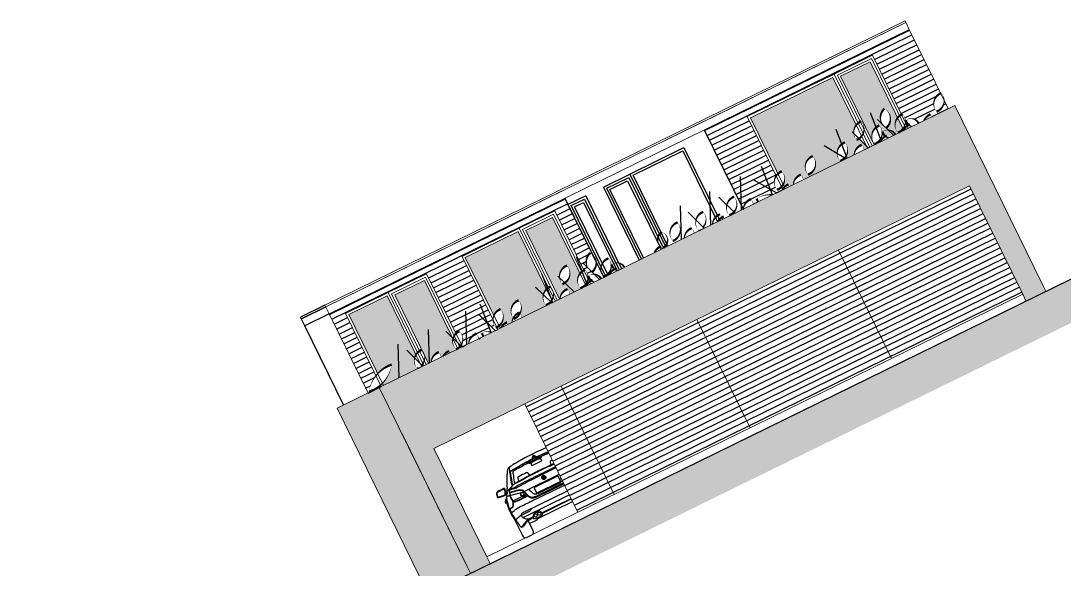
# Model space of a CAD drawing. Header units: millimetres. Extents: x 1754 to 2064, y 960 to 1845.
# Drawn here: x 2027.09 to 2048.26, y 1797.57 to 1808.7 of the extents above; entities that cross this region are included whole.
import ezdxf

# ---------------------------------------------------------------- set-up
doc = ezdxf.new("R2010")
doc.units = ezdxf.units.MM
for name, color, linetype in [('FIGURE_SAGOME', 252, 'Continuous'), ('okna', 4, 'Continuous'), ('SRAFA', 251, 'Continuous'), ('srafa fasada', 253, 'Continuous'), ('SRAFY', 3, 'Continuous'), ('SRAFY-TERÉN', 252, 'Continuous'), ('T_stafaz', 7, 'Continuous'), ('zariz.predmety', 203, 'Continuous'), ('ZDIVO', 1, 'Continuous')]:
    doc.layers.add(name, color=color, linetype=linetype)

msp = doc.modelspace()

# ---------------------------------------------------------------- hatches: boundary and pattern name
at = {"layer": 'FIGURE_SAGOME', "linetype": 'Continuous'}
h = msp.add_hatch(color=256, dxfattribs=at)
h.paths.add_polyline_path([(2037.702, 1799.427), (2037.711, 1799.41, 0.414214), (2037.72, 1799.436)])
h.paths.add_polyline_path([(2037.685, 1799.419), (2037.702, 1799.427), (2037.694, 1799.444, 0.414214)])
at = {"layer": 'SRAFA'}
h = msp.add_hatch(dxfattribs=at)
h.set_pattern_fill('LINE,_O', color=256, scale=0.035)
h.set_pattern_definition([(26.11499, (1938.08568, 1884.87143), (-0.04891435, 0.09978052), [])])
h.paths.add_polyline_path([(2036.041, 1803.915), (2037.204, 1804.485), (2037.922, 1804.837), (2038.513, 1803.632, -0.032432), (2038.541, 1803.645, -0.208909), (2038.596, 1803.463), (2038.627, 1803.4, -0.049036), (2038.666, 1803.425, -0.161631), (2038.603, 1803.522, -0.175068), (2038.723, 1803.553), (2038.67, 1803.605, -0.504242), (2038.646, 1803.986, -0.057293), (2038.69, 1803.954), (2038.192, 1804.969), (2038.13, 1805.095), (2033.345, 1802.749), (2034.133, 1801.142), (2034.362, 1801.254), (2034.403, 1801.274), (2034.389, 1801.303, -0.100236), (2034.152, 1801.165, -0.132299), (2034.295, 1801.495), (2033.677, 1802.756), (2034.542, 1803.18), (2035.323, 1803.563), (2035.918, 1802.348, -0.096663), (2035.988, 1802.393, -0.349861), (2036.028, 1802.124), (2036.049, 1802.081), (2036.176, 1802.144, -0.288048), (2036.33, 1802.344, -0.120098), (2036.381, 1802.244), (2036.478, 1802.292, -0.100173), (2036.446, 1802.357, -0.275881), (2036.633, 1802.369), (2036.556, 1802.566), (2036.717, 1802.409), (2036.767, 1802.433), (2036.746, 1802.477, -0.023808), (2036.725, 1802.468, -0.191501), (2036.669, 1802.634)])
h.paths.add_polyline_path([(2041.829, 1806.752), (2043.592, 1807.616), (2044.373, 1807.999), (2044.964, 1806.794, -0.024025), (2044.984, 1806.803, -0.191963), (2045.041, 1806.637), (2045.076, 1806.564, -0.040464), (2045.109, 1806.584, -0.161631), (2045.047, 1806.68, -0.440351), (2045.309, 1806.621), (2045.417, 1806.674, -0.201314), (2045.551, 1806.799, -0.057453), (2045.582, 1806.754), (2045.907, 1806.914), (2045.826, 1807.079, -0.317503), (2045.671, 1806.853, -0.500162), (2045.755, 1807.224), (2045.119, 1808.521), (2040.959, 1806.482), (2041.747, 1804.874), (2041.751, 1804.876, -0.288048), (2041.905, 1805.077, -0.120098), (2041.955, 1804.977), (2042.053, 1805.024, -0.100173), (2042.021, 1805.089, -0.157604), (2042.343, 1805.167), (2042.3, 1805.277), (2042.426, 1805.207), (2042.539, 1805.263, -0.022492), (2042.55, 1805.281), (2042.526, 1805.328, -0.118104), (2042.435, 1805.267, -0.333624), (2042.417, 1805.551)])
msp.add_hatch(color=256, dxfattribs=at).paths.add_polyline_path([(2053.299, 1804.965), (2027.375, 1792.256), (2027.088, 1792.844), (2030.399, 1794.467), (2030.333, 1794.602), (2042.511, 1800.571, 0.004178), (2042.511, 1800.571, -0.004178), (2042.511, 1800.571), (2042.638, 1800.634), (2052.946, 1805.687)])
h = msp.add_hatch(dxfattribs=at)
h.set_pattern_fill('LINE,_O', color=256, scale=0.035)
h.set_pattern_definition([(26.11499, (2050.20045, 1939.83228), (-0.04891435, 0.09978052), [])])
h.paths.add_polyline_path([(2037.314, 1800.919), (2046.342, 1805.345), (2047.421, 1803.145), (2038.392, 1798.719)])
at = {"layer": 'srafa fasada', "linetype": 'Continuous', "lineweight": 0}
h = msp.add_hatch(color=253, dxfattribs=at)
h.dxf.hatch_style = 1
h.paths.add_polyline_path([(2046.042, 1806.98), (2040.902, 1804.46, -0.092693), (2040.872, 1804.445), (2035.193, 1801.661, -0.092693), (2035.163, 1801.647), (2034.362, 1801.254), (2036.144, 1797.617), (2036.21, 1797.483), (2036.614, 1797.681), (2036.548, 1797.815), (2035.47, 1800.015), (2046.342, 1805.345), (2047.421, 1803.145), (2047.487, 1803.011), (2047.891, 1803.209), (2047.825, 1803.343)])
h.paths.add_polyline_path([(2034.362, 1801.254), (2033.504, 1800.834), (2035.353, 1797.062), (2036.21, 1797.483), (2036.144, 1797.617)])
at = {"layer": 'SRAFY'}
h = msp.add_hatch(dxfattribs=at)
h.set_pattern_fill('DOTS', color=256, scale=0.05, style=0)
h.set_pattern_definition([(26.114994, (1938.08568, 1884.87143), (0.000697075, 0.08874121), [0, -0.079375])])
h.paths.add_polyline_path([(2034.519, 1803.113), (2033.744, 1802.733), (2034.33, 1801.536, -0.123207), (2034.613, 1801.719, -0.156136), (2034.427, 1801.34), (2034.448, 1801.296), (2035.163, 1801.647, -0.092752), (2035.129, 1801.644, -0.318118), (2035.105, 1801.917)])
h.paths.add_polyline_path([(2035.277, 1803.429), (2034.675, 1803.134), (2035.222, 1802.018, -0.005675), (2035.227, 1802.02, -0.145563), (2035.282, 1801.896), (2035.358, 1801.742), (2035.415, 1801.771, -0.288048), (2035.569, 1801.971, -0.120098), (2035.62, 1801.871), (2035.656, 1801.888, -0.175076), (2035.779, 1801.993, -0.04218), (2035.802, 1801.96), (2035.959, 1802.037), (2035.954, 1802.048, -0.043276), (2035.92, 1802.031, -0.27333), (2035.858, 1802.244)])
h.paths.add_polyline_path([(2037.181, 1804.418), (2036.108, 1803.892), (2036.687, 1802.712, -0.209229), (2036.823, 1802.844, -0.426502), (2036.789, 1802.503), (2036.812, 1802.455), (2036.83, 1802.464, -0.185847), (2036.957, 1802.577, -0.04822), (2036.984, 1802.539), (2037.055, 1802.575, -0.096419), (2037.081, 1802.662, -0.496826), (2037.19, 1803.024, -0.304556), (2037.22, 1802.761, -0.101006), (2037.26, 1802.675), (2037.862, 1802.97), (2037.84, 1802.992, -0.126865), (2037.742, 1802.925, -0.391493), (2037.755, 1803.247)])
h.paths.add_polyline_path([(2037.877, 1804.703), (2037.338, 1804.439), (2038.02, 1803.047), (2038.028, 1803.051, -0.288048), (2038.182, 1803.252, -0.120098), (2038.232, 1803.152), (2038.316, 1803.193), (2038.127, 1803.378, -0.059396), (2038.077, 1803.352, -0.520567), (2038.175, 1803.729, -0.447339), (2038.127, 1803.378), (2038.316, 1803.193), (2038.556, 1803.31, -0.00413), (2038.558, 1803.314), (2038.545, 1803.341, -0.133607), (2038.443, 1803.268, -0.351515), (2038.435, 1803.565)])
h.paths.add_polyline_path([(2043.569, 1807.549), (2041.895, 1806.729), (2042.452, 1805.593, -0.100587), (2042.533, 1805.643, -0.312175), (2042.56, 1805.374), (2042.584, 1805.324, -0.103599), (2042.667, 1805.376, -0.04822), (2042.693, 1805.338), (2042.765, 1805.373, -0.288048), (2042.918, 1805.574, -0.120098), (2042.969, 1805.473), (2043.833, 1805.897), (2043.806, 1805.914, -0.118632), (2043.713, 1805.852, -0.520567), (2043.811, 1806.228, -0.313199), (2043.838, 1805.959), (2043.857, 1805.909), (2043.999, 1805.979, -0.288048), (2044.153, 1806.179, -0.120098), (2044.204, 1806.079), (2044.273, 1806.113), (2044.253, 1806.153), (2044.098, 1806.305, -0.059396), (2044.048, 1806.28, -0.358757), (2044.043, 1806.581)])
h.paths.add_polyline_path([(2043.161, 1805.951, -0.520567), (2043.063, 1805.575, -0.520567)], flags=16)
h.paths.add_polyline_path([(2044.327, 1807.865), (2043.725, 1807.571), (2044.408, 1806.179), (2044.527, 1806.237, -0.046817), (2044.549, 1806.276), (2044.539, 1806.302, -0.178298), (2044.414, 1806.196, -0.520567), (2044.512, 1806.572, -0.313199), (2044.539, 1806.302), (2044.549, 1806.276, -0.153054), (2044.661, 1806.363, -0.057453), (2044.692, 1806.318), (2045.009, 1806.474)])
h.paths.add_polyline_path([(2044.617, 1806.913, -0.520567), (2044.652, 1806.526, -0.520567)], flags=16)

# ---------------------------------------------------------------- linework, layer by layer
at = {"layer": 'FIGURE_SAGOME', "linetype": 'Continuous'}
for p, q in [((2037.454, 1799.737), (2037.61, 1799.813)), ((2037.515, 1799.79), (2037.53, 1799.798)), ((2037.544, 1799.781), (2037.546, 1799.777)), ((2037.622, 1799.81), (2037.622, 1799.81)), ((2037.631, 1799.809), (2037.631, 1799.809)), ((2037.725, 1799.92), (2037.743, 1799.928)), ((2037.757, 1799.901), (2037.768, 1799.905)), ((2037.772, 1799.935), (2037.766, 1799.933)), ((2036.985, 1799.622), (2036.981, 1799.617)), ((2037.006, 1799.544), (2037.057, 1799.574)), ((2037.107, 1799.569), (2037.116, 1799.574)), ((2037.264, 1799.687), (2037.258, 1799.684)), ((2037.282, 1799.701), (2037.3, 1799.711)), ((2037.285, 1799.669), (2037.295, 1799.674)), ((2037.445, 1799.718), (2037.445, 1799.717)), ((2037.449, 1799.726), (2037.449, 1799.726)), ((2037.465, 1799.674), (2037.465, 1799.674)), ((2037.478, 1799.679), (2037.641, 1799.759)), ((2037.52, 1799.769), (2037.522, 1799.765)), ((2037.649, 1799.577), (2037.617, 1799.561)), ((2037.635, 1799.58), (2037.623, 1799.574)), ((2037.653, 1799.766), (2037.653, 1799.766)), ((2037.828, 1799.737), (2037.828, 1799.739)), ((2037.836, 1799.76), (2037.837, 1799.761)), ((2036.951, 1799.455), (2036.95, 1799.449)), ((2037.018, 1799.543), (2037.052, 1799.333)), ((2037.033, 1799.372), (2037.031, 1799.38)), ((2037.076, 1799.503), (2037.075, 1799.51)), ((2037.079, 1799.549), (2037.079, 1799.55)), ((2037.171, 1799.414), (2037.171, 1799.413)), ((2037.186, 1799.442), (2037.185, 1799.441)), ((2037.302, 1799.143), (2038.015, 1799.492)), ((2037.358, 1799.525), (2037.356, 1799.525)), ((2037.381, 1799.518), (2037.38, 1799.519)), ((2037.981, 1799.456), (2037.51, 1799.225)), ((2037.666, 1799.485), (2037.679, 1799.491)), ((2037.685, 1799.419), (2037.72, 1799.436)), ((2037.711, 1799.41), (2037.694, 1799.444)), ((2038.039, 1799.353), (2037.99, 1799.452)), ((2038.054, 1799.407), (2038.046, 1799.422)), ((2036.879, 1799.184), (2036.879, 1799.184)), ((2036.897, 1799.203), (2036.897, 1799.203)), ((2036.908, 1799.199), (2036.908, 1799.199)), ((2036.909, 1799.172), (2036.909, 1799.171)), ((2036.921, 1799.16), (2036.92, 1799.165)), ((2036.964, 1799.163), (2036.958, 1799.16)), ((2037.004, 1799.182), (2037.078, 1799.277)), ((2037.007, 1799.132), (2037.004, 1799.179)), ((2037.016, 1799.174), (2037.032, 1799.18)), ((2037.04, 1799.328), (2037.039, 1799.334)), ((2037.047, 1799.298), (2037.046, 1799.3)), ((2037.055, 1799.32), (2037.055, 1799.319)), ((2037.059, 1799.277), (2037.059, 1799.277)), ((2037.065, 1799.286), (2037.066, 1799.286)), ((2037.074, 1799.28), (2037.075, 1799.28)), ((2037.209, 1799.348), (2037.075, 1799.275)), ((2037.082, 1799.195), (2037.12, 1799.207)), ((2037.108, 1799.226), (2037.105, 1799.225)), ((2037.106, 1799.323), (2037.106, 1799.324)), ((2037.124, 1799.154), (2037.126, 1799.154)), ((2037.127, 1799.316), (2037.126, 1799.316)), ((2037.165, 1799.228), (2037.191, 1799.241)), ((2037.176, 1799.16), (2037.174, 1799.16)), ((2037.196, 1799.244), (2037.271, 1799.285)), ((2037.233, 1799.171), (2037.235, 1799.171)), ((2037.248, 1799.165), (2037.248, 1799.165)), ((2037.269, 1799.167), (2037.269, 1799.167)), ((2037.371, 1799.06), (2037.286, 1799.147)), ((2037.296, 1798.721), (2038.179, 1799.154)), ((2037.296, 1799.149), (2037.379, 1799.066)), ((2037.427, 1798.93), (2038.122, 1799.271)), ((2037.506, 1799.215), (2037.555, 1799.116)), ((2037.565, 1799.113), (2038.036, 1799.344)), ((2037.577, 1799.062), (2038.069, 1799.303)), ((2037.589, 1799.048), (2038.072, 1799.285)), ((2037.616, 1799.115), (2038.002, 1799.305)), ((2038.066, 1799.35), (2038.067, 1799.351)), ((2036.742, 1799.112), (2036.742, 1799.112)), ((2036.751, 1799.107), (2036.751, 1799.108)), ((2036.754, 1799.134), (2036.754, 1799.133)), ((2036.76, 1799.122), (2036.76, 1799.123)), ((2036.777, 1799.031), (2036.776, 1799.031)), ((2036.776, 1799.02), (2036.778, 1799.02)), ((2036.912, 1799.074), (2036.912, 1799.074)), ((2036.918, 1799.09), (2036.918, 1799.088)), ((2036.927, 1799.101), (2036.956, 1799.115)), ((2036.927, 1799.095), (2036.927, 1799.101)), ((2036.937, 1798.936), (2036.945, 1798.939)), ((2036.956, 1799.125), (2036.954, 1799.089)), ((2037.006, 1798.779), (2036.962, 1798.936)), ((2037.014, 1799.059), (2037.294, 1799.138)), ((2037.015, 1799.056), (2037.018, 1799.046)), ((2037.046, 1798.98), (2037.047, 1798.979)), ((2037.069, 1798.96), (2037.07, 1798.959)), ((2037.076, 1798.953), (2037.346, 1799.085)), ((2037.082, 1798.94), (2037.083, 1798.94)), ((2037.096, 1799.141), (2037.095, 1799.141)), ((2037.103, 1798.933), (2037.103, 1798.933)), ((2037.122, 1798.942), (2037.122, 1798.942)), ((2037.169, 1798.959), (2037.37, 1799.058)), ((2037.173, 1798.954), (2037.375, 1799.053)), ((2037.274, 1799.039), (2037.332, 1799.067)), ((2037.28, 1799.027), (2037.274, 1799.039)), ((2037.338, 1799.055), (2037.28, 1799.027)), ((2037.322, 1798.633), (2038.219, 1799.072)), ((2037.332, 1799.067), (2037.338, 1799.055)), ((2037.384, 1799.061), (2037.384, 1799.061)), ((2037.441, 1799.016), (2037.442, 1799.016)), ((2037.452, 1799.029), (2037.452, 1799.028)), ((2037.463, 1799.013), (2037.464, 1799.013)), ((2037.481, 1799.109), (2037.481, 1799.109)), ((2037.539, 1799.092), (2037.54, 1799.092)), ((2037.593, 1798.6), (2038.285, 1798.939)), ((2037.663, 1798.713), (2038.254, 1799.002)), ((2037.673, 1798.705), (2038.259, 1798.992)), ((2036.924, 1798.912), (2036.925, 1798.912)), ((2036.942, 1798.911), (2036.95, 1798.915)), ((2036.973, 1798.843), (2036.974, 1798.826)), ((2037.001, 1798.783), (2036.999, 1798.774)), ((2036.999, 1798.772), (2037.039, 1798.708)), ((2037.003, 1798.766), (2037.006, 1798.777)), ((2037.005, 1798.774), (2037.044, 1798.712)), ((2037.06, 1798.724), (2037.106, 1798.76)), ((2037.064, 1798.833), (2037.063, 1798.832)), ((2037.077, 1798.837), (2037.077, 1798.837)), ((2037.08, 1798.863), (2037.08, 1798.862)), ((2037.084, 1798.859), (2037.084, 1798.86)), ((2037.084, 1798.853), (2037.084, 1798.856)), ((2037.245, 1798.66), (2037.397, 1798.734)), ((2037.519, 1798.703), (2037.583, 1798.735)), ((2037.604, 1798.742), (2037.606, 1798.742)), ((2037.633, 1798.739), (2037.634, 1798.738)), ((2037.041, 1798.708), (2037.044, 1798.713)), ((2037.042, 1798.709), (2037.043, 1798.707)), ((2037.062, 1798.669), (2037.268, 1798.25)), ((2037.129, 1798.576), (2037.129, 1798.575)), ((2037.133, 1798.567), (2037.136, 1798.569)), ((2037.248, 1798.688), (2037.249, 1798.688)), ((2037.251, 1798.639), (2037.261, 1798.63)), ((2037.325, 1798.517), (2037.324, 1798.515)), ((2037.35, 1798.542), (2037.349, 1798.541)), ((2037.353, 1798.523), (2037.355, 1798.525)), ((2037.482, 1798.352), (2037.385, 1798.549)), ((2037.408, 1798.593), (2037.411, 1798.594)), ((2037.412, 1798.494), (2037.563, 1798.568)), ((2037.48, 1798.608), (2037.483, 1798.603)), ((2037.491, 1798.616), (2037.487, 1798.638)), ((2037.492, 1798.678), (2037.492, 1798.678)), ((2037.5, 1798.594), (2037.501, 1798.594)), ((2037.532, 1798.597), (2037.533, 1798.597)), ((2037.568, 1798.572), (2037.587, 1798.596)), ((2037.651, 1798.655), (2037.652, 1798.655)), ((2037.681, 1798.707), (2037.68, 1798.708)), ((2037.681, 1798.69), (2037.682, 1798.691)), ((2037.22, 1798.442), (2037.221, 1798.441)), ((2037.254, 1798.418), (2037.285, 1798.43)), ((2037.493, 1798.317), (2037.492, 1798.321)), ((2037.348, 1798.208), (2037.47, 1798.267))]:
    msp.add_line(p, q, dxfattribs=at)
for centre, radius in [((2037.702, 1799.427), 0.0413), ((2037.702, 1799.427), 0.0375), ((2037.702, 1799.427), 0.0336), ((2037.702, 1799.427), 0.0215), ((2037.267, 1799.09), 0.0348), ((2037.609, 1798.693), 0.0322), ((2037.536, 1798.657), 0.0322)]:
    msp.add_circle(centre, radius, dxfattribs=at)
for centre, radius, start, end in [((2039.565, 1795.628), 4.76, 113.3379, 118.892), ((2042.358, 1789.154), 11.811, 112.9708, 113.3379), ((2038.922, 1797.26), 3.007, 112.9396, 112.9708), ((2042.972, 1789.455), 11.811, 118.892, 119.2591), ((2039.896, 1795.009), 5.372, 116.7654, 118.9062), ((2041.179, 1792.556), 8.135, 116.925, 118.4394), ((2038.912, 1796.941), 3.173, 116.115, 117.661), ((2038.323, 1798.162), 1.792, 113.259, 118.971), ((2037.517, 1799.822), 0.052, 131.5313, 203.7592), ((2037.47, 1799.806), 0.00238, 117.7988, 198.7313), ((2037.449, 1799.846), 0.0428, 297.7988, 328.5704), ((2038.906, 1796.972), 3.173, 115.4646, 116.7654), ((2037.495, 1799.868), 0.014, 170.568, 198.9184), ((2037.485, 1799.87), 0.00397, 122.3714, 170.568), ((2037.178, 1799.759), 0.321, 15.0215, 18.9184), ((2037.486, 1799.868), 0.00555, 113.4345, 122.3714), ((2037.486, 1799.87), 0.00397, 61.662, 115.2207), ((2037.482, 1799.877), 0.00397, 293.4345, 295.2207), ((2037.465, 1799.836), 0.0238, 328.5704, 15.0215), ((2037.481, 1799.861), 0.014, 33.3116, 61.662), ((2037.761, 1800.045), 0.321, 213.3116, 217.2085), ((2037.504, 1799.816), 0.052, 28.4708, 100.6987), ((2038.07, 1798.677), 1.269, 115.305, 116.925), ((2037.524, 1799.865), 0.0238, 217.2085, 263.6596), ((2037.526, 1799.884), 0.0428, 263.6596, 294.4311), ((2041.005, 1792.471), 8.135, 113.7906, 115.305), ((2038.927, 1796.949), 3.173, 114.569, 116.115), ((2039.851, 1794.987), 5.372, 113.3238, 115.4646), ((2037.545, 1799.843), 0.00238, 33.4987, 114.4311), ((2041.04, 1792.327), 8.254, 113.4332, 114.569), ((2037.75, 1799.528), 0.317, 112.8827, 116.115), ((2037.628, 1799.779), 0.0317, 101.2794, 113.259), ((2037.624, 1799.797), 0.0135, 60.8961, 101.2794), ((2037.571, 1799.952), 0.143, 292.8827, 299.8299), ((2037.622, 1799.792), 0.019, 50.0297, 60.8961), ((2037.544, 1799.699), 0.14, 36.1417, 50.0297), ((2037.626, 1799.855), 0.0317, 299.8299, 320.623), ((2037.618, 1799.862), 0.0423, 320.623, 354.4015), ((2037.65, 1799.776), 0.00952, 333.7663, 36.1417), ((2040.283, 1794.107), 6.346, 113.3695, 113.7906), ((2042.14, 1789.729), 11.106, 113.1166, 113.3238), ((2034.613, 1807.184), 7.933, 293.4332, 293.7149), ((2040.87, 1792.766), 7.81, 113.2092, 113.3695), ((2042.918, 1787.907), 13.087, 113.0697, 113.1166), ((2038.717, 1798.167), 1.822, 117.6508, 118.4748), ((2038.348, 1799.361), 1.401, 170.8219, 172.1949), ((2037.012, 1799.576), 0.0476, 152.4083, 170.8219), ((2037.087, 1799.537), 0.132, 149.7515, 152.4083), ((2037.069, 1799.548), 0.111, 141.7437, 149.7515), ((2037.084, 1799.543), 0.126, 135.8958, 141.7437), ((2037.011, 1799.615), 0.0238, 123.3322, 135.8958), ((2039.24, 1799.821), 2.251, 184.7803, 186.3097), ((2036.126, 1800.96), 1.587, 303.3322, 304.1319), ((2037.79, 1799.661), 0.793, 186.3097, 188.6862), ((2034.507, 1803.349), 4.473, 304.1319, 304.2093), ((2041.028, 1792.844), 7.81, 118.8605, 120.8843), ((2037.913, 1798.338), 1.587, 122.1334, 124.2093), ((2043.614, 1788.249), 13.087, 119.1134, 120.0681), ((2038.669, 1797.135), 3.007, 119.2591, 122.1334), ((2037.235, 1799.351), 0.253, 121.2665, 126.0583), ((2037.203, 1799.405), 0.19, 120.3677, 121.2665), ((2039.337, 1795.785), 4.392, 118.4584, 120.3677), ((2033.464, 1806.62), 7.933, 298.4584, 298.7968), ((2042.65, 1789.979), 11.106, 118.9062, 119.1134), ((2040.327, 1794.129), 6.346, 118.4394, 118.8605), ((2041.271, 1792.441), 8.254, 117.661, 118.7968), ((2037.411, 1799.761), 0.0423, 237.8285, 271.607), ((2037.411, 1799.75), 0.0317, 271.607, 292.4001), ((2037.369, 1799.853), 0.143, 292.4001, 299.3472), ((2037.594, 1799.452), 0.317, 116.115, 119.3472), ((2037.463, 1799.714), 0.019, 171.3339, 182.2002), ((2037.585, 1799.719), 0.14, 182.2002, 196.0883), ((2037.458, 1799.715), 0.0135, 130.9505, 171.3339), ((2037.47, 1799.702), 0.0317, 118.971, 130.9505), ((2037.459, 1799.683), 0.00952, 196.0883, 258.4637), ((2037.46, 1799.689), 0.0155, 258.4637, 287.124), ((2037.44, 1799.758), 0.0873, 287.124, 296.115), ((2039.159, 1796.44), 3.49, 116.115, 117.12), ((2039.172, 1796.446), 3.49, 115.11, 116.115), ((2037.602, 1799.837), 0.0873, 296.115, 305.1059), ((2039.744, 1795.303), 4.76, 114.8788, 116.115), ((2037.644, 1799.779), 0.0155, 305.1059, 333.7663), ((2049.115, 1775.229), 26.922, 114.5997, 115.11), ((4349.876, -3043.071), 5366.277, 115.520051, 115.522636), ((2078.979, 1713.02), 95.828, 115.3502, 115.4995), ((2046.893, 1779.887), 21.752, 114.3849, 114.8788), ((2037.856, 1799.74), 0.0275, 135.4187, 183.9329), ((2037.907, 1799.743), 0.0793, 183.9329, 190.9242), ((2038.151, 1799.79), 0.327, 190.9242, 200.0077), ((2037.871, 1799.728), 0.0476, 118.4748, 135.4187), ((2038.598, 1799.361), 1.65, 176.917, 185.4901), ((2038.123, 1799.391), 1.174, 172.1949, 176.917), ((2067.009, 1804.125), 30.351, 188.6862, 188.7617), ((2052.692, 1801.918), 15.865, 188.7617, 189.2048), ((2037.021, 1799.543), 0.00317, 120.8843, 189.4038), ((2044.08, 1800.514), 7.139, 189.2038, 189.5103), ((1994.607, 1792.497), 42.98, 9.2038, 9.2048), ((2037.088, 1799.535), 0.0159, 161.4138, 184.2413), ((2037.481, 1799.564), 0.41, 184.2413, 187.6246), ((2037.094, 1799.533), 0.0219, 133.5545, 161.4138), ((2037.862, 1799.609), 0.793, 187.6246, 187.8803), ((2042.082, 1800.193), 5.053, 187.8803, 189.7527), ((2037.128, 1799.498), 0.0714, 126.0583, 133.5545), ((2049.841, 1775.585), 26.922, 117.12, 118.1357), ((2037.207, 1799.417), 0.0353, 159.3539, 185.815), ((2037.25, 1799.421), 0.0793, 185.815, 192.2146), ((2037.188, 1799.424), 0.0159, 133.713, 159.3539), ((2037.513, 1799.478), 0.348, 192.2146, 201.7335), ((2037.219, 1799.392), 0.0608, 124.8816, 133.713), ((2037.277, 1799.312), 0.159, 118.7471, 124.8816), ((2038.077, 1797.853), 1.822, 113.7552, 118.7471), ((2047.519, 1780.194), 21.752, 117.3512, 118.2953), ((4449.388, -2994.288), 5366.277, 116.707352, 116.71187), ((2080.724, 1713.875), 95.828, 116.73049, 116.95335), ((2037.362, 1799.478), 0.0476, 96.8113, 113.7552), ((2037.361, 1799.498), 0.0275, 48.297, 96.8113), ((2037.328, 1799.458), 0.0793, 41.3058, 48.297), ((2037.142, 1799.295), 0.327, 32.2223, 41.3058), ((2039.712, 1795.287), 4.76, 116.115, 117.3512), ((2040.456, 1793.811), 6.346, 115.5226, 116.7074), ((2039.762, 1795.211), 4.76, 116.115, 116.7305), ((2039.774, 1795.217), 4.76, 115.4995, 116.115), ((2037.702, 1799.427), 0.019, 116.115, 206.115), ((2037.702, 1799.427), 0.019, 296.115, 26.115), ((2037.984, 1799.449), 0.00714, 26.115, 116.115), ((2038.05, 1799.414), 0.0126, 109.2652, 302.9648), ((2038.008, 1799.404), 0.0793, 318.0075, 329.1738), ((2037.728, 1797.332), 2.048, 114.1753, 118.254), ((2037.556, 1797.693), 1.637, 114.8661, 118.5768), ((2037.034, 1798.819), 0.397, 113.0909, 114.8661), ((2036.978, 1798.952), 0.252, 109.2339, 113.0909), ((2036.9, 1799.178), 0.0254, 97.7247, 114.1753), ((2036.897, 1799.184), 0.00635, 29.2737, 109.2339), ((2036.898, 1799.191), 0.0121, 39.3212, 97.7247), ((2036.847, 1799.156), 0.0633, 14.7008, 29.2737), ((2036.891, 1799.184), 0.0222, 25.9602, 39.3212), ((2036.817, 1799.147), 0.0952, 8.6745, 14.7008), ((2036.82, 1799.15), 0.101, 10.8553, 25.9602), ((2036.189, 1799.051), 0.731, 3.2262, 8.6894), ((2035.974, 1798.988), 0.962, 10.6123, 10.8553), ((2036.54, 1799.089), 0.387, 1.7389, 10.6123), ((2036.886, 1799.321), 0.185, 281.8146, 292.7803), ((2036.506, 1799.16), 0.452, 355.6305, 5.4901), ((2037.148, 1798.784), 0.412, 109.3526, 117.4626), ((2037.857, 1797.34), 2.03, 115.1801, 116.115), ((2037.426, 1798.259), 1.015, 112.4299, 115.1801), ((2037.007, 1799.18), 0.00317, 142.4248, 184.5086), ((2038.82, 1793.232), 6.16, 106.2568, 107.1099), ((2037.106, 1798.903), 0.286, 108.3941, 109.3526), ((2037.518, 1797.717), 1.541, 106.4361, 108.3941), ((2037.311, 1798.537), 0.714, 110.8655, 112.4299), ((2037.335, 1799.377), 0.298, 189.5103, 192.4519), ((2037.244, 1799.357), 0.206, 192.4519, 196.1405), ((2037.112, 1799.317), 0.0684, 196.1405, 210.6489), ((2005.748, 1794.148), 31.731, 9.3807, 9.4038), ((2037.067, 1799.29), 0.0159, 210.6489, 236.8534), ((2037.201, 1799.343), 0.148, 189.3807, 197.4489), ((2036.361, 1801.03), 1.954, 290.8655, 291.3315), ((2037.069, 1799.291), 0.0173, 236.8534, 276.9891), ((2037.105, 1799.313), 0.0476, 197.4489, 213.1869), ((2037.078, 1799.294), 0.0148, 213.1869, 256.1), ((2037.069, 1799.285), 0.0111, 276.9891, 298.2953), ((2036.91, 1799.623), 0.444, 291.3315, 296.115), ((2037.078, 1799.292), 0.0127, 256.1, 298.2953), ((2037.377, 1798.158), 1.022, 102.1851, 105.9487), ((2037.407, 1798.08), 1.111, 104.7681, 106.2568), ((2037.148, 1799.345), 0.0476, 189.7527, 205.6448), ((2037.12, 1799.33), 0.0154, 205.6448, 295.2447), ((2036.898, 1799.653), 0.476, 296.115, 299.7989), ((2037.106, 1799.252), 0.0476, 286.4361, 295.1451), ((2037.273, 1798.597), 0.577, 96.4483, 104.7681), ((2036.958, 1799.675), 0.397, 295.2447, 298.1357), ((2036.684, 1800.153), 1.042, 295.1451, 297.5003), ((2039.112, 1795.788), 3.978, 118.6629, 119.7989), ((2037.279, 1798.615), 0.555, 100.8163, 102.1851), ((2037.236, 1798.845), 0.321, 90.5574, 100.8163), ((2037.007, 1799.593), 0.397, 297.5003, 298.3533), ((2037.546, 1798.652), 0.714, 116.7119, 118.6629), ((2037.233, 1798.949), 0.222, 90.1238, 96.4483), ((2037.234, 1799.055), 0.111, 82.9037, 90.5574), ((2037.235, 1799.025), 0.147, 81.9513, 90.1238), ((2037.237, 1799.077), 0.0891, 70.3115, 82.9037), ((2037.243, 1799.083), 0.0873, 72.6305, 81.9513), ((2037.257, 1799.131), 0.0317, 59.3168, 70.3115), ((2037.256, 1799.125), 0.0437, 53.3365, 72.6305), ((2037.648, 1798.587), 0.793, 116.9533, 118.3533), ((2037.247, 1799.114), 0.0509, 46.8026, 59.3168), ((2037.186, 1799.05), 0.139, 44.3567, 46.8026), ((2037.209, 1799.061), 0.124, 45.1794, 53.3365), ((2038.068, 1799.799), 0.908, 222.2185, 227.7354), ((2037.513, 1799.218), 0.00714, 116.115, 206.115), ((2037.858, 1799.599), 0.327, 296.115, 301.9747), ((2037.945, 1799.459), 0.163, 301.9747, 318.0075), ((2038.032, 1799.35), 0.00714, 296.115, 26.115), ((2037.871, 1799.706), 0.449, 296.115, 300.4205), ((2037.872, 1799.693), 0.455, 296.115, 301.0058), ((2036.828, 1799.103), 0.0873, 174.0352, 187.0572), ((2036.772, 1799.109), 0.03, 125.7677, 174.0352), ((2037.033, 1799.128), 0.293, 187.0572, 199.3319), ((2036.775, 1799.103), 0.0246, 129.4979, 169.0213), ((2036.778, 1799.102), 0.027, 169.0213, 184.7532), ((2037.024, 1799.123), 0.274, 184.7532, 197.9362), ((2036.778, 1799.1), 0.0412, 118.254, 125.7677), ((2036.771, 1799.036), 0.0159, 199.3319, 229.9222), ((2036.811, 1799.061), 0.0793, 118.5768, 129.4979), ((2036.773, 1799.039), 0.0193, 229.9222, 278.4385), ((2036.772, 1799.041), 0.00952, 197.9362, 225.6755), ((2036.775, 1799.044), 0.0133, 225.6755, 274.9361), ((2036.774, 1799.07), 0.0397, 274.9361, 287.0918), ((2036.768, 1799.083), 0.0635, 278.4385, 285.3842), ((2036.386, 1800.472), 1.504, 285.3842, 292.1237), ((2035.218, 1804.129), 5.332, 287.0918, 288.4658), ((2036.903, 1799.085), 0.0143, 288.4658, 311.3621), ((2036.901, 1799.087), 0.0171, 311.3621, 1.2261), ((2036.912, 1799.076), 0.0127, 290.6657, 339.9194), ((2036.863, 1799.089), 0.0555, 1.2261, 3.2262), ((2036.97, 1798.931), 0.0516, 158.0674, 186.3785), ((2036.924, 1798.967), 0.00476, 122.5564, 182.5517), ((2036.996, 1798.97), 0.0764, 182.5517, 204.8281), ((2036.944, 1798.936), 0.0418, 96.1988, 122.5564), ((2036.879, 1799.089), 0.0482, 339.9194, 359.104), ((2036.766, 1799.09), 0.161, 359.104, 1.7389), ((2036.931, 1798.94), 0.00476, 204.8281, 240.2418), ((2036.933, 1798.944), 0.00958, 240.2418, 290.9228), ((2036.933, 1798.946), 0.0108, 290.9228, 293.3907), ((2037.098, 1798.988), 0.159, 175.2727, 185.974), ((2037.361, 1798.966), 0.422, 167.0244, 175.2727), ((2037.372, 1799.017), 0.434, 185.974, 202.7826), ((2037.058, 1798.84), 0.222, 102.5033, 121.1117), ((2025.978, 1797.22), 11.116, 8.9199, 9.3773), ((2036.764, 1799.104), 0.19, 347.0244, 355.6305), ((2037.023, 1798.954), 0.0635, 188.9199, 195.9089), ((2036.533, 1799.094), 0.476, 1.2422, 4.5086), ((2044.812, 1799.274), 7.805, 181.2422, 181.5767), ((2037.035, 1799.06), 0.0254, 181.5767, 200.331), ((2037.408, 1799.198), 0.424, 200.331, 208.6948), ((2037.016, 1799.113), 0.00317, 107.9632, 179.7915), ((2038.366, 1799.108), 1.353, 179.7915, 181.9673), ((2037.033, 1799.062), 0.019, 181.9673, 199.4406), ((2038.046, 1795.936), 3.343, 106.8985, 107.9632), ((2037.267, 1799.134), 0.263, 199.4406, 217.2198), ((2037.19, 1799.078), 0.175, 208.6948, 214.5265), ((2037.229, 1799.104), 0.222, 214.5265, 223.1546), ((2037.247, 1799.118), 0.238, 217.2198, 221.7861), ((2037.137, 1799.018), 0.0952, 223.1546, 234.7671), ((2037.138, 1799.02), 0.0922, 221.7861, 235.863), ((2036.503, 1798.832), 0.579, 4.8938, 11.7898), ((2036.631, 1798.843), 0.454, 3.23, 13.3269), ((2037.443, 1797.92), 1.269, 105.9487, 106.8985), ((2037.103, 1798.968), 0.0348, 234.7671, 269.9359), ((2037.101, 1798.965), 0.0254, 235.863, 265.8867), ((2037.105, 1799.015), 0.0754, 265.8867, 283.2969), ((2037.104, 1799.005), 0.0714, 269.9359, 284.0011), ((2037.05, 1799.221), 0.295, 284.0011, 286.788), ((2037.086, 1799.096), 0.159, 283.2969, 288.4454), ((2037.061, 1799.182), 0.254, 286.788, 296.115), ((2037.033, 1799.253), 0.324, 288.4454, 292.7986), ((2037.085, 1799.13), 0.19, 292.7986, 296.115), ((2037.27, 1799.09), 0.0476, 139.6314, 199.1658), ((2037.255, 1799.085), 0.0317, 199.1658, 208.2111), ((2037.273, 1799.095), 0.0518, 208.2111, 258.2557), ((2037.37, 1799.059), 0.00159, 296.115, 44.3567), ((2037.375, 1799.052), 0.00159, 50.5141, 116.115), ((2037.522, 1799.229), 0.228, 230.5141, 243.0988), ((2037.748, 1799.437), 0.524, 225.1794, 225.9449), ((2037.466, 1799.146), 0.118, 225.9449, 263.0998), ((2037.483, 1799.153), 0.143, 243.0988, 253.0532), ((2037.465, 1799.093), 0.0799, 253.0532, 268.3626), ((2037.463, 1799.115), 0.0873, 263.0998, 275.2957), ((2037.564, 1799.244), 0.159, 227.7354, 238.3013), ((2037.467, 1799.124), 0.111, 268.3626, 274.842), ((2037.45, 1799.251), 0.224, 275.2957, 288.4372), ((2037.458, 1799.238), 0.226, 274.842, 287.5502), ((2037.55, 1799.22), 0.131, 238.3013, 250.9309), ((2037.533, 1799.171), 0.0793, 250.9309, 274.2225), ((2037.379, 1799.465), 0.449, 288.4372, 296.115), ((2037.389, 1799.456), 0.455, 287.5502, 296.115), ((2037.528, 1799.255), 0.163, 274.2225, 290.2553), ((2037.562, 1799.119), 0.00714, 206.115, 296.115), ((2037.472, 1799.409), 0.327, 290.2553, 296.115), ((2036.943, 1798.928), 0.0238, 186.3785, 220.7912), ((2036.933, 1798.919), 0.0111, 220.7912, 275.8818), ((2036.932, 1798.931), 0.0229, 275.8818, 296.115), ((2036.957, 1798.842), 0.0159, 2.5121, 22.7826), ((2036.99, 1798.827), 0.0159, 182.5121, 202.6655), ((2038.365, 1799.401), 1.506, 202.6655, 214.1308), ((2037.002, 1798.773), 0.00317, 163.2682, 211.7368), ((2037.005, 1798.782), 0.00317, 122.9358, 163.2682), ((2036.754, 1799.169), 0.457, 302.9358, 310.3432), ((2037.003, 1798.778), 0.00317, 343.2682, 15.9089), ((2036.828, 1799.07), 0.342, 301.4356, 314.8201), ((2037.021, 1798.774), 0.0635, 295.0592, 307.9613), ((2036.896, 1799.002), 0.238, 310.3432, 314.6797), ((2037.005, 1798.893), 0.0845, 314.6797, 327.6853), ((2037.008, 1798.89), 0.0873, 314.8201, 322.5811), ((2037.056, 1798.861), 0.0238, 327.6853, 352.3416), ((2037.049, 1798.858), 0.0356, 322.5811, 336.9164), ((2036.954, 1798.871), 0.127, 356.2741, 4.8938), ((2037.012, 1798.867), 0.0685, 352.3416, 356.2741), ((2037.055, 1798.856), 0.0286, 336.9164, 354.4499), ((2036.989, 1798.863), 0.0952, 357.6653, 3.23), ((2037.023, 1798.862), 0.0611, 354.4499, 357.6653), ((2037.45, 1798.32), 0.559, 124.9192, 127.9613), ((2037.366, 1798.44), 0.412, 121.6543, 124.9192), ((2037.316, 1798.521), 0.317, 116.927, 121.6543), ((2046.258, 1780.916), 20.063, 116.115, 116.927), ((2037.413, 1798.484), 0.264, 116.115, 122.9063), ((2037.362, 1798.805), 0.0793, 296.115, 306.4894), ((2037.345, 1798.828), 0.108, 306.4894, 341.975), ((2037.618, 1798.664), 0.0793, 100.2422, 116.115), ((2037.614, 1798.698), 0.0451, 65.3275, 100.2422), ((2037.611, 1798.688), 0.0555, 42.1739, 65.3275), ((2052.503, 1812.179), 20.039, 222.1739, 222.2503), ((2037.04, 1798.709), 0.00159, 211.7368, 331.6322), ((2037.153, 1798.77), 0.127, 209.9319, 215.9843), ((2037.052, 1798.708), 0.00952, 115.0592, 151.6322), ((2035.645, 1797.676), 1.736, 32.0025, 35.9843), ((2036.915, 1798.47), 0.238, 26.4565, 32.0025), ((2037.072, 1798.547), 0.0635, 26.1777, 26.4565), ((2037.243, 1798.631), 0.127, 206.1777, 211.9582), ((2038.544, 1799.443), 1.661, 211.9582, 216.0006), ((2037.12, 1798.597), 0.0317, 298.5498, 312.5834), ((2039.11, 1796.432), 2.909, 130.4689, 132.5834), ((2037.294, 1798.56), 0.111, 116.115, 130.4689), ((2037.28, 1798.659), 0.0433, 137.7338, 184.0402), ((2037.313, 1798.63), 0.0873, 127.8821, 137.7338), ((2037.341, 1798.595), 0.132, 122.9063, 127.8821), ((2037.423, 1798.819), 0.249, 229.3293, 235.5782), ((2037.282, 1798.654), 0.0317, 229.3293, 267.5627), ((2037.283, 1798.686), 0.0646, 267.5627, 286.1718), ((2037.39, 1798.77), 0.19, 235.5782, 249.6967), ((2037.548, 1798.317), 0.284, 133.37, 155.5463), ((2037.265, 1798.749), 0.13, 286.1718, 296.115), ((2037.701, 1798.225), 0.476, 142.3733, 146.6566), ((2037.362, 1798.696), 0.111, 249.6967, 273.9489), ((2037.436, 1798.432), 0.139, 128.3004, 142.3733), ((2037.458, 1798.405), 0.175, 124.5402, 128.3004), ((2037.529, 1798.34), 0.254, 121.9701, 133.37), ((2038.07, 1797.516), 1.253, 117.5851, 124.5402), ((2037.36, 1798.734), 0.149, 273.9489, 289.1306), ((2040.796, 1793.107), 6.423, 120.9716, 121.9701), ((2037.307, 1798.894), 0.317, 289.1306, 293.561), ((2036.867, 1799.902), 1.418, 293.561, 296.0164), ((2037.496, 1798.612), 0.0159, 213.0314, 239.3545), ((2037.534, 1798.653), 0.0488, 150.0809, 182.069), ((2037.572, 1798.655), 0.0867, 182.069, 190.8489), ((2037.503, 1798.624), 0.0297, 239.3545, 263.4198), ((2037.489, 1798.616), 0.00238, 300.9716, 10.8489), ((2037.547, 1798.646), 0.0635, 138.4581, 150.0809), ((2037.555, 1798.64), 0.0735, 125.1165, 138.4581), ((2037.507, 1798.649), 0.0555, 263.4198, 275.3829), ((2037.54, 1798.661), 0.0476, 116.115, 125.1165), ((2037.498, 1798.744), 0.15, 275.3829, 283.0689), ((2037.483, 1798.814), 0.222, 283.0689, 289.2509), ((2037.436, 1798.946), 0.363, 289.2509, 302.0688), ((2037.556, 1798.582), 0.0159, 296.115, 320.1002), ((2037.6, 1798.585), 0.0159, 116.115, 140.1002), ((2037.477, 1798.881), 0.286, 302.0688, 307.4672), ((2037.578, 1798.751), 0.121, 307.4672, 323.8805), ((2037.672, 1798.707), 0.00238, 222.2503, 296.115), ((2037.644, 1798.704), 0.0397, 323.8805, 339.8267), ((2037.662, 1798.698), 0.0205, 339.8267, 26.115), ((2037.586, 1798.746), 0.476, 216.0006, 219.724), ((2037.295, 1798.503), 0.0969, 219.724, 240.3742), ((2037.1, 1798.62), 0.243, 305.5896, 326.6566), ((2037.251, 1798.426), 0.00793, 240.3742, 291.0305), ((2037.282, 1798.438), 0.00793, 291.0305, 335.5463), ((2037.348, 1798.287), 0.149, 21.1433, 26.115), ((2037.394, 1798.305), 0.0992, 9.4427, 21.1433), ((2037.441, 1798.308), 0.0522, 334.2307, 7.4955), ((2037.454, 1798.31), 0.0397, 7.4955, 9.4427), ((2037.367, 1798.298), 0.11, 206.115, 229.5391), ((2037.33, 1798.255), 0.0526, 229.5391, 240.877), ((2037.327, 1798.25), 0.0476, 240.877, 296.115), ((2037.453, 1798.303), 0.0397, 296.115, 334.2307)]:
    msp.add_arc(centre, radius, start, end, dxfattribs=at)
at = {"layer": 'okna', "linetype": 'Continuous', "lineweight": 0}
for p, q in [((2045.034, 1808.696), (2033.259, 1802.924)), ((2045.119, 1808.521), (2045.034, 1808.696)), ((2045.049, 1808.665), (2033.275, 1802.893)), ((2045.119, 1808.521), (2033.345, 1802.749)), ((2040.155, 1806.266), (2045.049, 1808.665)), ((2045.907, 1806.914), (2045.119, 1808.521)), ((2046.042, 1806.98), (2034.362, 1801.254)), ((2046.042, 1806.98), (2047.825, 1803.343)), ((2040.959, 1806.482), (2041.747, 1804.874)), ((2035.47, 1800.015), (2046.342, 1805.345)), ((2046.342, 1805.345), (2047.421, 1803.145)), ((2033.275, 1802.893), (2038.06, 1805.239)), ((2038.13, 1805.095), (2038.918, 1803.488)), ((2044.758, 1801.84), (2043.679, 1804.04)), ((2047.825, 1803.343), (2047.891, 1803.209)), ((2036.548, 1797.815), (2047.421, 1803.145)), ((2047.421, 1803.145), (2047.487, 1803.011)), ((2033.345, 1802.749), (2033.259, 1802.924)), ((2033.345, 1802.749), (2034.133, 1801.142)), ((2041.889, 1800.433), (2040.81, 1802.633)), ((2039.129, 1799.081), (2038.051, 1801.281)), ((2034.362, 1801.254), (2033.504, 1800.834)), ((2034.362, 1801.254), (2036.144, 1797.617)), ((2038.392, 1798.719), (2037.314, 1800.919)), ((2033.504, 1800.834), (2035.353, 1797.062)), ((2034.824, 1800.311), (2036.144, 1797.617)), ((2035.47, 1800.015), (2036.548, 1797.815)), ((2036.548, 1797.815), (2036.614, 1797.681)), ((2036.144, 1797.617), (2036.21, 1797.483))]:
    msp.add_line(p, q, dxfattribs=at)
for points in [[(2044.318, 1806.135), (2043.592, 1807.616), (2044.373, 1807.999), (2045.099, 1806.518)], [(2044.363, 1806.157), (2043.659, 1807.593), (2044.35, 1807.932), (2045.054, 1806.496)], [(2044.408, 1806.179), (2043.725, 1807.571), (2044.327, 1807.865), (2045.009, 1806.474)], [(2042.555, 1805.27), (2041.829, 1806.752), (2043.592, 1807.616), (2044.318, 1806.135)], [(2042.6, 1805.292), (2041.895, 1806.729), (2043.569, 1807.549), (2044.273, 1806.113)], [(2042.555, 1805.27), (2041.829, 1806.752), (2041.829, 1806.752), (2042.555, 1805.27)], [(2037.93, 1803.003), (2037.204, 1804.485), (2037.922, 1804.837), (2038.649, 1803.356)], [(2037.975, 1803.025), (2037.271, 1804.462), (2037.9, 1804.77), (2038.604, 1803.334)], [(2038.02, 1803.047), (2037.338, 1804.439), (2037.877, 1804.703), (2038.559, 1803.312)], [(2036.767, 1802.433), (2036.041, 1803.915), (2037.204, 1804.485), (2037.93, 1803.003)], [(2036.812, 1802.455), (2036.108, 1803.892), (2037.181, 1804.418), (2037.886, 1802.981)], [(2035.268, 1801.698), (2034.542, 1803.18), (2035.323, 1803.563), (2036.049, 1802.081)], [(2035.313, 1801.72), (2034.608, 1803.157), (2035.3, 1803.496), (2036.004, 1802.059)], [(2035.358, 1801.742), (2034.675, 1803.134), (2035.277, 1803.429), (2035.959, 1802.037)], [(2036.049, 1802.081), (2035.323, 1803.563)], [(2034.403, 1801.274), (2033.677, 1802.756), (2034.542, 1803.18), (2035.268, 1801.698)], [(2034.448, 1801.296), (2033.744, 1802.733), (2034.519, 1803.113), (2035.223, 1801.676)]]:
    msp.add_lwpolyline(points, dxfattribs=at)
at = {"layer": 'SRAFA'}
for p, q in [((2038.91, 1805.321), (2040.546, 1806.123)), ((2038.91, 1805.321), (2040.546, 1806.123)), ((2040.546, 1806.123), (2041.272, 1804.642)), ((2039.449, 1805.585), (2040.175, 1804.104)), ((2039.449, 1805.585), (2040.175, 1804.104)), ((2041.716, 1804.859), (2041.696, 1805.539)), ((2038.91, 1805.321), (2039.636, 1803.84)), ((2038.551, 1805.145), (2038.192, 1804.969)), ((2038.551, 1805.145), (2039.277, 1803.664)), ((2038.551, 1805.145), (2039.277, 1803.664)), ((2038.192, 1804.969), (2038.918, 1803.488))]:
    msp.add_line(p, q, dxfattribs=at)
for points in [[(2040.22, 1804.126), (2039.516, 1805.563), (2040.523, 1806.056), (2041.227, 1804.62)], [(2039.681, 1803.862), (2038.977, 1805.298), (2039.426, 1805.519), (2040.13, 1804.082)], [(2039.726, 1803.884), (2039.044, 1805.276), (2039.403, 1805.452), (2040.085, 1804.06)], [(2038.963, 1803.51), (2038.259, 1804.946), (2038.528, 1805.078), (2039.232, 1803.642)], [(2039.008, 1803.532), (2038.326, 1804.923), (2038.505, 1805.011), (2039.188, 1803.62)]]:
    msp.add_lwpolyline(points, dxfattribs=at)
at = {"layer": 'SRAFY'}
for p, q in [((2040.959, 1806.482), (2041.747, 1804.874)), ((2038.13, 1805.095), (2038.918, 1803.488))]:
    msp.add_line(p, q, dxfattribs=at)
at = {"layer": 'SRAFY-TERÉN'}
for p, q in [((2033.259, 1802.924), (2032.765, 1802.682)), ((2032.781, 1802.651), (2033.275, 1802.893)), ((2033.275, 1802.893), (2032.781, 1802.651)), ((2033.345, 1802.749), (2032.851, 1802.507)), ((2032.851, 1802.507), (2032.765, 1802.682)), ((2033.639, 1800.9), (2032.851, 1802.507))]:
    msp.add_line(p, q, dxfattribs=at)
at = {"layer": 'T_stafaz'}
for p, q in [((2044.558, 1806.253), (2044.333, 1806.832)), ((2044.808, 1806.369), (2044.475, 1806.695)), ((2043.857, 1805.909), (2043.632, 1806.488)), ((2044.287, 1806.12), (2043.959, 1806.442)), ((2043.833, 1805.897), (2043.388, 1806.162)), ((2042.343, 1805.166), (2042.118, 1805.742)), ((2042.426, 1805.207), (2041.965, 1805.461)), ((2041.09, 1804.552), (2041.07, 1805.232)), ((2041.585, 1804.795), (2041.256, 1805.117)), ((2040.497, 1804.262), (2040.476, 1804.941)), ((2040.959, 1804.488), (2040.63, 1804.81)), ((2038.587, 1803.325), (2038.362, 1803.904)), ((2038.836, 1803.442), (2038.504, 1803.768)), ((2037.886, 1802.982), (2037.661, 1803.561)), ((2038.316, 1803.193), (2037.988, 1803.515)), ((2037.862, 1802.97), (2037.534, 1803.292)), ((2036.142, 1802.127), (2036.121, 1802.806)), ((2036.633, 1802.368), (2036.409, 1802.944)), ((2036.717, 1802.409), (2036.391, 1802.728)), ((2035.381, 1801.754), (2035.36, 1802.433)), ((2036.04, 1802.077), (2035.711, 1802.399)), ((2034.766, 1801.452), (2034.746, 1802.132)), ((2035.249, 1801.689), (2034.921, 1802.012))]:
    msp.add_line(p, q, dxfattribs=at)
for points in [[(2045.417, 1806.674, 0.0293, 0.05, -0.201314), (2045.551, 1806.799, 0, 0.00598, -0.057453), (2045.582, 1806.754, 0, 0.00598, -0.057453)], [(2044.999, 1806.469, 0.0293, 0.05, -0.201314), (2045.133, 1806.595, 0, 0.00598, -0.057453), (2045.164, 1806.549, 0, 0.00598, -0.057453)], [(2044.527, 1806.237, 0.0293, 0.05, -0.201314), (2044.661, 1806.363, 0, 0.00598, -0.057453), (2044.692, 1806.318, 0, 0.00598, -0.057453)], [(2043.999, 1805.979, 0.0208, 0.05, -0.288048), (2044.153, 1806.179, 0, 0.0125, -0.120098), (2044.204, 1806.079, 0, 0.0125, -0.120098)], [(2042.765, 1805.373, 0.0208, 0.05, -0.288048), (2042.918, 1805.574, 0, 0.0125, -0.120098), (2042.969, 1805.473, 0, 0.0125, -0.120098)], [(2041.751, 1804.876, 0.0208, 0.05, -0.288048), (2041.905, 1805.077, 0, 0.0125, -0.120098), (2041.955, 1804.977, 0, 0.0125, -0.120098)], [(2041.125, 1804.569, 0.0208, 0.05, -0.288048), (2041.278, 1804.77, 0, 0.0125, -0.120098), (2041.329, 1804.669, 0, 0.0125, -0.120098)], [(2041.23, 1804.621, 0.0319, 0.05, -0.175076), (2041.353, 1804.725, 0, 0.00439, -0.04218), (2041.377, 1804.693, 0, 0.00439, -0.04218)], [(2040.55, 1804.287, 0.0208, 0.05, -0.288048), (2040.703, 1804.488, 0, 0.0125, -0.120098), (2040.754, 1804.388, 0, 0.0125, -0.120098)], [(2039.945, 1803.991, 0.0293, 0.05, -0.201314), (2040.079, 1804.117, 0, 0.00598, -0.057453), (2040.109, 1804.072, 0, 0.00598, -0.057453)], [(2039.028, 1803.542, 0.0293, 0.05, -0.201314), (2039.162, 1803.667, 0, 0.00598, -0.057453), (2039.193, 1803.622, 0, 0.00598, -0.057453)], [(2038.556, 1803.31, 0.0293, 0.05, -0.201314), (2038.69, 1803.436, 0, 0.00598, -0.057453), (2038.721, 1803.391, 0, 0.00598, -0.057453)], [(2038.028, 1803.051, 0.0208, 0.05, -0.288048), (2038.182, 1803.252, 0, 0.0125, -0.120098), (2038.232, 1803.152, 0, 0.0125, -0.120098)], [(2037.055, 1802.575, 0.0208, 0.05, -0.288048), (2037.209, 1802.775, 0, 0.0125, -0.120098), (2037.26, 1802.675, 0, 0.0125, -0.120098)], [(2036.176, 1802.144, 0.0208, 0.05, -0.288048), (2036.33, 1802.344, 0, 0.0125, -0.120098), (2036.381, 1802.244, 0, 0.0125, -0.120098)], [(2035.415, 1801.771, 0.0208, 0.05, -0.288048), (2035.569, 1801.971, 0, 0.0125, -0.120098), (2035.62, 1801.871, 0, 0.0125, -0.120098)], [(2035.656, 1801.888, 0.0319, 0.05, -0.175076), (2035.779, 1801.993, 0, 0.00439, -0.04218), (2035.802, 1801.96, 0, 0.00439, -0.04218)]]:
    msp.add_lwpolyline(points, format="xyseb", dxfattribs=at)
at = {"layer": 'zariz.predmety', "color": 253, "linetype": 'Continuous', "ltscale": 0.001}
for points in [[(2045.671, 1806.853, 0, 0, -0.520567), (2045.671, 1806.853, 0, 0.05, -0.520567), (2045.77, 1807.23, 0, 0.05, -0.520567), (2045.671, 1806.853, 0.05, 0.05, 0)], [(2044.617, 1806.913, 0, 0, -0.520567), (2044.617, 1806.913, 0, 0.05, -0.520567), (2044.652, 1806.526, 0, 0.05, -0.520567), (2044.617, 1806.913, 0.05, 0.05, 0)], [(2044.886, 1806.427, 0, 0, -0.520567), (2044.886, 1806.427, 0, 0.05, -0.520567), (2044.984, 1806.803, 0, 0.05, -0.520567), (2044.886, 1806.427, 0.05, 0.05, 0)], [(2044.146, 1806.656, 0, 0, -0.520567), (2044.146, 1806.656, 0, 0.05, -0.520567), (2044.048, 1806.28, 0, 0.05, -0.520567), (2044.146, 1806.656, 0.05, 0.05, 0)], [(2044.414, 1806.196, 0, 0, -0.520567), (2044.414, 1806.196, 0, 0.05, -0.520567), (2044.512, 1806.572, 0, 0.05, -0.520567), (2044.414, 1806.196, 0.05, 0.05, 0)], [(2043.713, 1805.852, 0, 0, -0.520567), (2043.713, 1805.852, 0, 0.05, -0.520567), (2043.811, 1806.228, 0, 0.05, -0.520567), (2043.713, 1805.852, 0.05, 0.05, 0)], [(2043.063, 1805.575, 0, 0, -0.520567), (2043.063, 1805.575, 0, 0.05, -0.520567), (2043.161, 1805.951, 0, 0.05, -0.520567), (2043.063, 1805.575, 0.05, 0.05, 0)], [(2042.435, 1805.267, 0, 0, -0.520567), (2042.435, 1805.267, 0, 0.05, -0.520567), (2042.533, 1805.643, 0, 0.05, -0.520567), (2042.435, 1805.267, 0.05, 0.05, 0)], [(2041.465, 1804.75, 0, 0, -0.520567), (2041.465, 1804.75, 0, 0.05, -0.520567), (2041.563, 1805.126, 0, 0.05, -0.520567), (2041.465, 1804.75, 0.05, 0.05, 0)], [(2040.839, 1804.443, 0, 0, 0), (2040.839, 1804.443, 0, 0.05, -0.520567), (2040.937, 1804.819, 0, 0.0369, -0.369312), (2040.936, 1804.51, 0, 0.0369, -0.369312)], [(2040.317, 1804.228, 0, 0, -0.520567), (2040.317, 1804.228, 0, 0.05, -0.520567), (2040.415, 1804.605, 0, 0.05, -0.520567), (2040.317, 1804.228, 0.05, 0.05, 0)], [(2040.128, 1804.094, 0, 0, -0.520567), (2040.128, 1804.094, 0, 0.05, -0.643609), (2040.097, 1804.407, 0, 0.05, -0.643609), (2040.128, 1804.094, 0.05, 0.05, 0)], [(2038.646, 1803.986, 0, 0, -0.520567), (2038.646, 1803.986, 0, 0.05, -0.520567), (2038.681, 1803.599, 0, 0.05, -0.520567), (2038.646, 1803.986, 0.05, 0.05, 0)], [(2038.915, 1803.5, 0, 0, -0.520567), (2038.915, 1803.5, 0, 0.05, -0.520567), (2039.013, 1803.876, 0, 0.05, -0.520567), (2038.915, 1803.5, 0.05, 0.05, 0)], [(2038.175, 1803.729, 0, 0, -0.520567), (2038.175, 1803.729, 0, 0.05, -0.520567), (2038.077, 1803.352, 0, 0.05, -0.520567), (2038.175, 1803.729, 0.05, 0.05, 0)], [(2038.443, 1803.268, 0, 0, -0.520567), (2038.443, 1803.268, 0, 0.05, -0.520567), (2038.541, 1803.645, 0, 0.05, -0.520567), (2038.443, 1803.268, 0.05, 0.05, 0)], [(2037.742, 1802.925, 0, 0, -0.520567), (2037.742, 1802.925, 0, 0.05, -0.520567), (2037.84, 1803.301, 0, 0.05, -0.520567), (2037.742, 1802.925, 0.05, 0.05, 0)], [(2037.092, 1802.648, 0, 0, -0.520567), (2037.092, 1802.648, 0, 0.05, -0.520567), (2037.19, 1803.024, 0, 0.05, -0.520567), (2037.092, 1802.648, 0.05, 0.05, 0)], [(2036.725, 1802.468, 0, 0, -0.520567), (2036.725, 1802.468, 0, 0.05, -0.520567), (2036.823, 1802.844, 0, 0.05, -0.520567), (2036.725, 1802.468, 0.05, 0.05, 0)], [(2035.92, 1802.031, 0, 0, -0.520567), (2035.92, 1802.031, 0, 0.05, -0.549822), (2035.988, 1802.393, 0, 0.05, -0.549822), (2035.92, 1802.031, 0.05, 0.05, 0)], [(2035.129, 1801.644, 0, 0, 0), (2035.129, 1801.644, 0, 0.05, -0.520567), (2035.227, 1802.02, 0, 0.0369, -0.369312), (2035.227, 1801.712, 0, 0.0369, -0.369312)], [(2034.152, 1801.165, 0, 0, -0.520567), (2034.152, 1801.165, 0, 0.05, -0.2808), (2034.613, 1801.719, 0, 0.05, -0.2808), (2034.152, 1801.165, 0.05, 0.05, 0)]]:
    msp.add_lwpolyline(points, format="xyseb", close=True, dxfattribs=at)
for points in [[(2045.169, 1806.552, 0.0235, 0.05, -0.259779), (2045.047, 1806.68, 0, 0, 0), (2045.047, 1806.68, 0, 0.0432, -0.440351), (2045.309, 1806.621, 0, 0.0432, -0.440351)], [(2044.697, 1806.321, 0.0235, 0.05, -0.259779), (2044.574, 1806.449, 0, 0, 0), (2044.574, 1806.449, 0, 0.0432, -0.440351), (2044.837, 1806.389, 0, 0.0432, -0.440351)], [(2042.539, 1805.263, 0.0309, 0.05, -0.185847), (2042.667, 1805.376, 0, 0.00502, -0.04822), (2042.693, 1805.338, 0, 0.00502, -0.04822)], [(2042.053, 1805.024, 0.0396, 0.05, -0.100173), (2042.021, 1805.089, 0, 0, 0), (2042.021, 1805.089, 0, 0.0283, -0.158268), (2042.344, 1805.167, 0, 0.0283, -0.278682)], [(2039.198, 1803.625, 0.0235, 0.05, -0.259779), (2039.075, 1803.753, 0, 0, 0), (2039.075, 1803.753, 0, 0.0432, -0.440351), (2039.338, 1803.693, 0, 0.0432, -0.440351)], [(2038.726, 1803.394, 0.0235, 0.05, -0.259779), (2038.603, 1803.522, 0, 0, 0), (2038.603, 1803.522, 0, 0.0432, -0.440351), (2038.866, 1803.462, 0, 0.0432, -0.440351)], [(2036.83, 1802.464, 0.0309, 0.05, -0.185847), (2036.957, 1802.577, 0, 0.00502, -0.04822), (2036.984, 1802.539, 0, 0.00502, -0.04822)], [(2036.478, 1802.292, 0.0396, 0.05, -0.100173), (2036.446, 1802.357, 0, 0, 0), (2036.446, 1802.357, 0, 0.0283, -0.278682), (2036.635, 1802.368, 0, 0.0283, -0.278682)]]:
    msp.add_lwpolyline(points, format="xyseb", dxfattribs=at)
at = {"layer": 'ZDIVO'}
msp.add_line((2030.333, 1794.602), (2052.946, 1805.687), dxfattribs=at)

doc.saveas('drawing.dxf')
